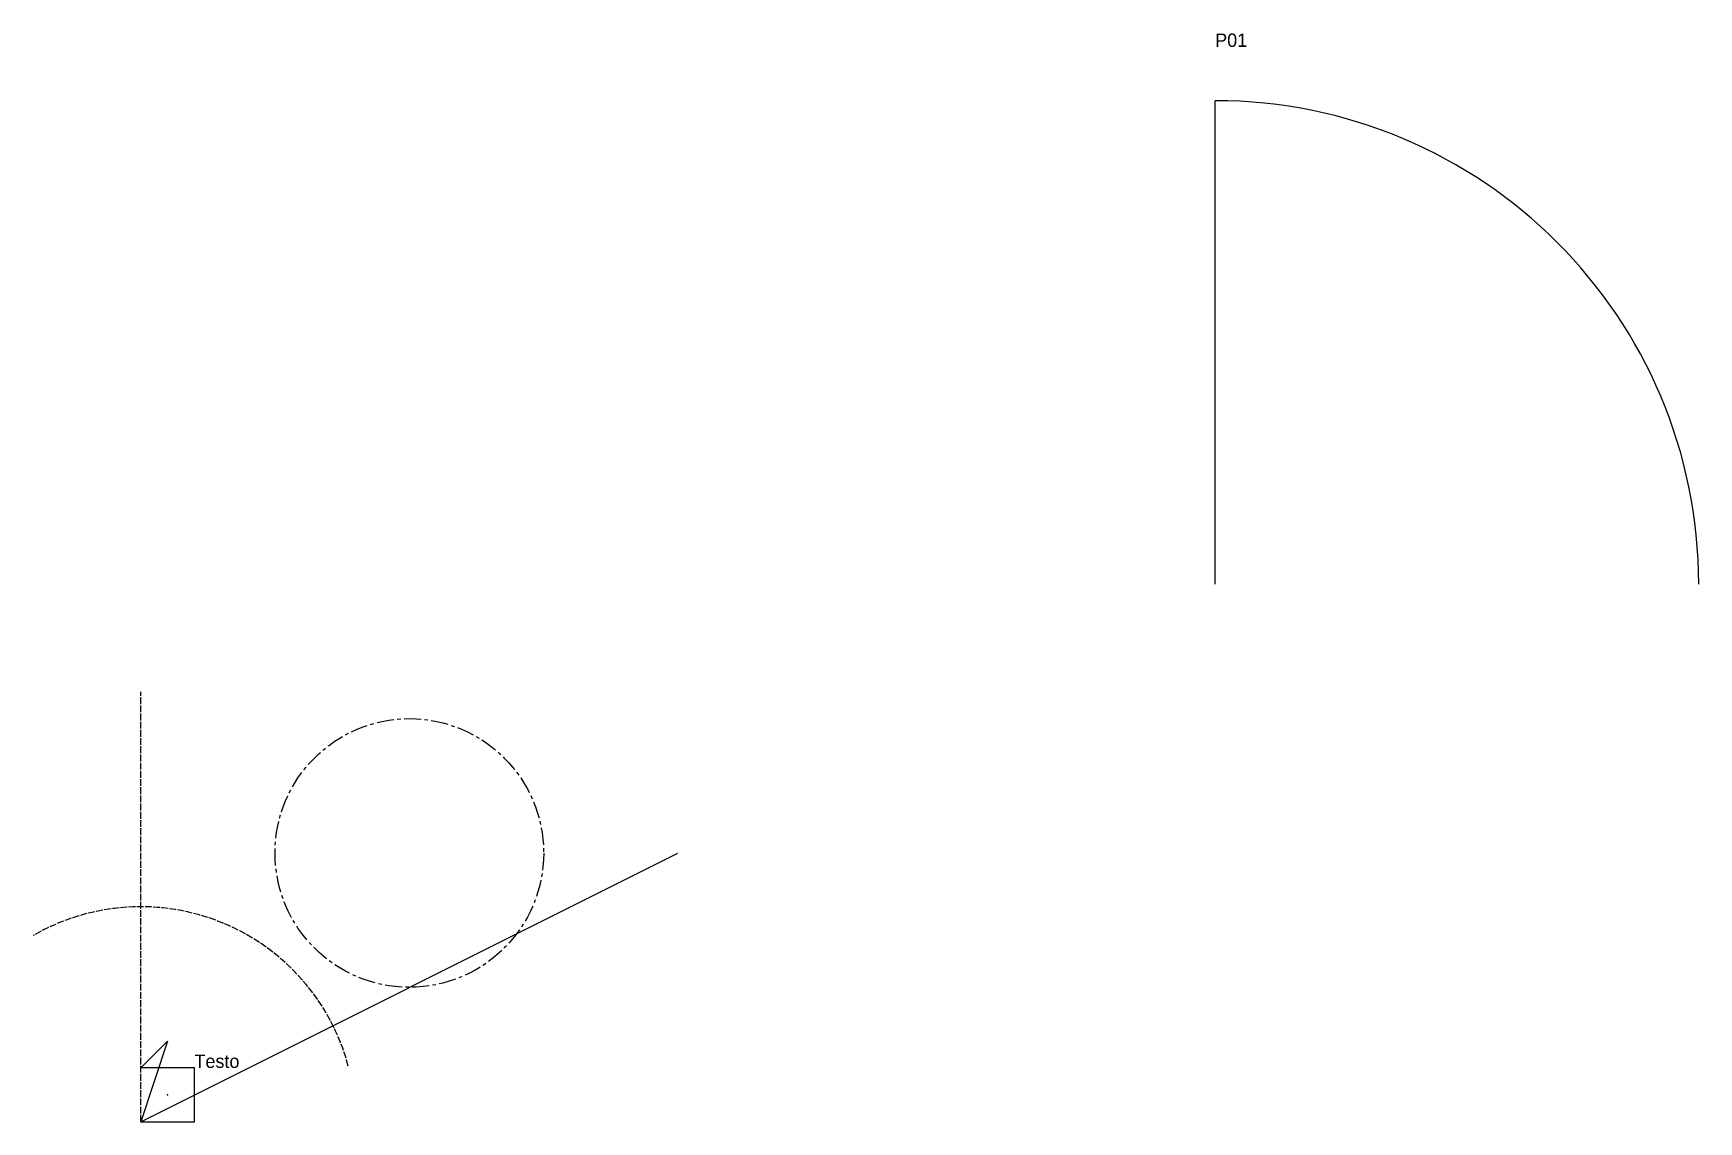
# Model space of a CAD drawing. Header units: metres. Extents: x -20 to 290, y 0 to 203.
import ezdxf

# ---------------------------------------------------------------- set-up
doc = ezdxf.new("R2010")
doc.units = ezdxf.units.M
doc.linetypes.add('CENTER', pattern=[5.08, 3.175, -0.635, 0.635, -0.635])
doc.linetypes.add('DASHED', pattern=[1.524, 1.27, -0.254])
for name, color, linetype in [('MURI', 1, 'Continuous'), ('QUOTE', 3, 'DASHED'), ('TESTI', 5, 'Continuous')]:
    doc.layers.add(name, color=color, linetype=linetype)

# ---------------------------------------------------------------- blocks, each defined once
blk = doc.blocks.new('PORTA')
blk.add_line((0, 0), (0, 90))
blk.add_arc((0, 0), 90, 0, 90)
blk.add_attdef('TAG1', (0, 100), '', height=2.5)

msp = doc.modelspace()

# ---------------------------------------------------------------- linework, layer by layer
at = {"layer": 'MURI'}
msp.add_line((0, 0), (100, 50), dxfattribs=at)
msp.add_lwpolyline([(0, 0), (10, 0), (10, 10), (0, 10), (5, 15)], close=True, dxfattribs=at)
at = {"layer": 'MURI', "linetype": 'CENTER'}
msp.add_circle((50, 50), 25, dxfattribs=at)
at = {"layer": 'QUOTE', "linetype": 'DASHED'}
msp.add_line((0, 0), (0, 80, 10), dxfattribs=at)
at = {"layer": 'QUOTE'}
msp.add_arc((0, 0), 40, 15, 120, dxfattribs=at)
at = {"layer": 'TESTI'}
msp.add_point((5, 5), dxfattribs=at)

# ---------------------------------------------------------------- block references
at = {"layer": 'MURI'}
ref = msp.add_blockref('PORTA', (200, 100), dxfattribs=at)
ref.add_attrib('TAG1', 'P01', (200, 200), dxfattribs={"height": 2.5})

# ---------------------------------------------------------------- texts
at = {"layer": 'TESTI'}
msp.add_text('Testo', height=2.5, dxfattribs=at).set_placement((10, 10))

doc.saveas('drawing.dxf')
